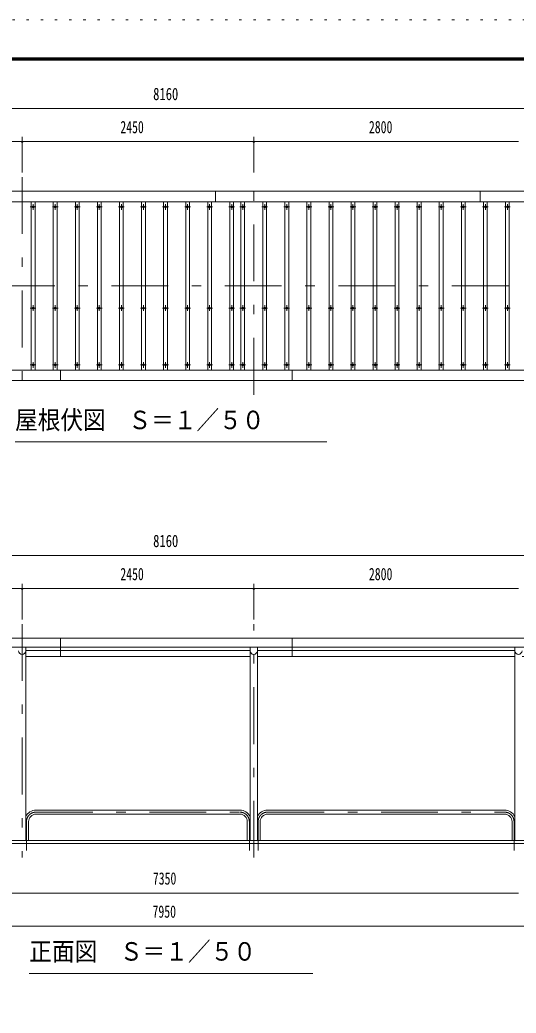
# Model space of a CAD drawing. Units: millimetres, scale not verified. Extents: x -22383 to 22384, y -10500 to 10500.
# Drawn here: x -1988 to 3262, y 0 to 10500 of the extents above; entities that cross this region are included whole.
import ezdxf
from ezdxf.enums import TextEntityAlignment as Align

# ---------------------------------------------------------------- set-up
doc = ezdxf.new("R2010")
doc.units = ezdxf.units.MM
doc.header["$LTSCALE"] = 50
doc.linetypes.add('USER3', pattern=[24, 12, -5, 2, -5])
doc.linetypes.add('USER4', pattern=[3, 0.5, -2.5])
for name, color, linetype, lineweight in [('0-2_1-0BOLD', 7, 'Continuous', 18), ('0-3_1-2CENTER', 3, 'USER3', 18), ('0-4_1-4THIN', 4, 'Continuous', 18), ('0-5_1-5DIM', 3, 'Continuous', 18), ('0-C_F-F', 5, 'Continuous', 18), ('0-D_F-E_J_ADD', 5, 'USER4', 18)]:
    doc.layers.add(name, color=color, linetype=linetype, lineweight=lineweight)
doc.styles.add('ＭＳ ゴシック', font='')
doc.styles.get('ＭＳ ゴシック').set_extended_font_data('MS Gothic')

msp = doc.modelspace()

# ---------------------------------------------------------------- linework, layer by layer
at = {"layer": '0-2_1-0BOLD'}
for p, q in [((81.36, 8687.67), (81.36, 8577.67)), ((2881.36, 8577.67), (2881.36, 8687.67)), ((-4468.64, 8577.67), (3691.35, 8577.67)), ((3691.35, 6797.67), (-4468.64, 6797.67)), ((-1558.64, 6797.67), (-1558.64, 6687.67)), ((891.35, 6687.67), (891.35, 6797.67)), ((-1558.64, 3768.55), (-1558.64, 3962.67)), ((891.36, 3962.67), (891.36, 3768.55)), ((3666.36, 3868.72), (-4443.65, 3868.72)), ((-1925.49, 1824.67), (-1925.49, 3868.72)), ((-1925.49, 3834.18), (448.21, 3834.18)), ((448.21, 3868.72), (448.21, 1824.67)), ((524.51, 1824.67), (524.51, 3868.72)), ((524.51, 3834.18), (3248.21, 3834.18)), ((3248.21, 3868.72), (3248.21, 1824.67)), ((448.21, 3768.55), (-1925.49, 3768.55)), ((3248.21, 3768.55), (524.51, 3768.55)), ((340, 2146.02), (-1817.3, 2146.02)), ((-1817.3, 2103.32), (340, 2103.32)), ((632.71, 2146.02), (3140.01, 2146.02)), ((3140.01, 2103.32), (632.71, 2103.32)), ((-1895.95, 2024.67), (-1895.95, 1824.67)), ((418.65, 1824.67), (418.65, 2024.67)), ((554.06, 2024.67), (554.06, 1824.67)), ((3218.66, 1824.67), (3218.66, 2024.67)), ((3886.36, 1794.67), (-4663.65, 1794.67))]:
    msp.add_line(p, q, dxfattribs=at)
msp.add_lwpolyline([(3691.35, 6687.67), (3691.35, 8687.67), (-4468.64, 8687.67), (-4468.64, 6687.67)], close=True, dxfattribs=at)
for points in [[(-4101.79, 3768.55), (-4468.64, 3768.55), (-4468.64, 3962.67), (3691.36, 3962.67), (3691.36, 3768.55), (3324.51, 3768.55)], [(-4363.64, 1794.67), (-4363.64, 1824.67), (3586.36, 1824.67), (3586.36, 1794.67)]]:
    msp.add_lwpolyline(points, dxfattribs=at)
for centre in [(-1846.98, 8522.67), (-1613.64, 8522.67), (-1380.31, 8522.67), (-1146.98, 8522.67), (-913.64, 8522.67), (-680.31, 8522.67), (-446.98, 8522.67), (-213.64, 8522.67), (19.69, 8522.67), (253.02, 8522.67), (369.69, 8522.67), (603.02, 8522.67), (836.36, 8522.67), (1069.69, 8522.67), (1303.02, 8522.67), (1536.36, 8522.67), (1769.69, 8522.67), (2003.02, 8522.67), (2236.36, 8522.67), (2469.69, 8522.67), (2703.02, 8522.67), (2936.36, 8522.67), (3169.69, 8522.67), (-1846.98, 7452.68), (-1613.64, 7452.68), (-1380.31, 7452.68), (-1146.98, 7452.68), (-913.64, 7452.68), (-680.31, 7452.68), (-446.98, 7452.68), (-213.64, 7452.68), (19.69, 7452.68), (253.02, 7452.68), (369.69, 7452.68), (603.02, 7452.68), (836.36, 7452.68), (1069.69, 7452.68), (1303.02, 7452.68), (1536.36, 7452.68), (1769.69, 7452.68), (2003.02, 7452.68), (2236.36, 7452.68), (2469.69, 7452.68), (2703.02, 7452.68), (2936.36, 7452.68), (3169.69, 7452.68), (-1846.98, 6852.68), (-1613.64, 6852.68), (-1380.31, 6852.68), (-1146.98, 6852.68), (-913.64, 6852.68), (-680.31, 6852.68), (-446.98, 6852.68), (-213.64, 6852.68), (19.69, 6852.68), (253.02, 6852.68), (369.69, 6852.68), (603.02, 6852.68), (836.36, 6852.68), (1069.69, 6852.68), (1303.02, 6852.68), (1536.36, 6852.68), (1769.69, 6852.68), (2003.02, 6852.68), (2236.36, 6852.68), (2469.69, 6852.68), (2703.02, 6852.68), (2936.36, 6852.68), (3169.69, 6852.68)]:
    msp.add_circle(centre, 10, dxfattribs=at)
for centre, radius, start, end in [((-1963.64, 3830.56), 38.15, 180, 0), ((486.36, 3830.56), 38.15, 180, 0), ((3286.36, 3830.56), 38.15, 180, 0), ((-1817.3, 2024.67), 121.35, 90, 153.07823), ((-1817.3, 2024.67), 78.65, 90, 180), ((340, 2024.67), 121.35, 26.91106, 90), ((340, 2024.67), 78.65, 0, 90), ((632.71, 2024.67), 121.35, 90, 153.08894), ((632.71, 2024.67), 78.65, 90, 180), ((3140.01, 2024.67), 121.35, 26.92177, 90), ((3140.01, 2024.67), 78.65, 0, 90)]:
    msp.add_arc(centre, radius, start, end, dxfattribs=at)
at = {"layer": '0-3_1-2CENTER'}
for p, q in [((-1963.64, 8837.68), (-1963.64, 6537.67)), ((486.36, 6537.67), (486.36, 8837.68)), ((-1816.98, 8522.67), (-1876.98, 8522.67)), ((-1846.98, 8552.68), (-1846.98, 8492.68)), ((-1583.65, 8522.67), (-1643.65, 8522.67)), ((-1613.64, 8492.68), (-1613.64, 8552.68)), ((-1350.31, 8522.67), (-1410.31, 8522.67)), ((-1380.31, 8552.68), (-1380.31, 8492.68)), ((-1116.98, 8522.67), (-1176.98, 8522.67)), ((-1146.98, 8492.68), (-1146.98, 8552.68)), ((-883.65, 8522.67), (-943.65, 8522.67)), ((-913.64, 8552.68), (-913.64, 8492.68)), ((-650.31, 8522.67), (-710.31, 8522.67)), ((-680.31, 8492.68), (-680.31, 8552.68)), ((-416.98, 8522.67), (-476.98, 8522.67)), ((-446.98, 8552.68), (-446.98, 8492.68)), ((-183.65, 8522.67), (-243.65, 8522.67)), ((-213.64, 8492.68), (-213.64, 8552.68)), ((49.69, 8522.67), (-10.31, 8522.67)), ((19.69, 8552.68), (19.69, 8492.68)), ((283.02, 8522.67), (223.02, 8522.67)), ((253.02, 8492.68), (253.02, 8552.68)), ((399.69, 8522.67), (339.69, 8522.67)), ((369.69, 8552.68), (369.69, 8492.68)), ((633.02, 8522.67), (573.02, 8522.67)), ((603.02, 8492.68), (603.02, 8552.68)), ((866.35, 8522.67), (806.36, 8522.67)), ((836.36, 8552.68), (836.36, 8492.68)), ((1099.69, 8522.67), (1039.69, 8522.67)), ((1069.69, 8492.68), (1069.69, 8552.68)), ((1333.02, 8522.67), (1273.02, 8522.67)), ((1303.02, 8552.68), (1303.02, 8492.68)), ((1566.35, 8522.67), (1506.36, 8522.67)), ((1536.36, 8492.68), (1536.36, 8552.68)), ((1799.69, 8522.67), (1739.69, 8522.67)), ((1769.69, 8552.68), (1769.69, 8492.68)), ((2033.02, 8522.67), (1973.02, 8522.67)), ((2003.02, 8492.68), (2003.02, 8552.68)), ((2266.35, 8522.67), (2206.36, 8522.67)), ((2236.36, 8552.68), (2236.36, 8492.68)), ((2499.69, 8522.67), (2439.69, 8522.67)), ((2469.69, 8492.68), (2469.69, 8552.68)), ((2733.02, 8522.67), (2673.02, 8522.67)), ((2703.02, 8552.68), (2703.02, 8492.68)), ((2966.35, 8522.67), (2906.36, 8522.67)), ((2936.36, 8492.68), (2936.36, 8552.68)), ((3199.69, 8522.67), (3139.69, 8522.67)), ((3169.69, 8552.68), (3169.69, 8492.68)), ((-4618.64, 7687.67), (3841.35, 7687.67)), ((-1846.98, 7422.67), (-1846.98, 7482.68)), ((-1613.64, 7482.68), (-1613.64, 7422.67)), ((-1380.31, 7422.67), (-1380.31, 7482.68)), ((-1146.98, 7482.68), (-1146.98, 7422.67)), ((-913.64, 7422.67), (-913.64, 7482.68)), ((-680.31, 7482.68), (-680.31, 7422.67)), ((-446.98, 7422.67), (-446.98, 7482.68)), ((-213.64, 7482.68), (-213.64, 7422.67)), ((19.69, 7422.67), (19.69, 7482.68)), ((253.02, 7482.68), (253.02, 7422.67)), ((369.69, 7422.67), (369.69, 7482.68)), ((603.02, 7482.68), (603.02, 7422.67)), ((836.36, 7422.67), (836.36, 7482.68)), ((1069.69, 7482.68), (1069.69, 7422.67)), ((1303.02, 7422.67), (1303.02, 7482.68)), ((1536.36, 7482.68), (1536.36, 7422.67)), ((1769.69, 7422.67), (1769.69, 7482.68)), ((2003.02, 7482.68), (2003.02, 7422.67)), ((2236.36, 7422.67), (2236.36, 7482.68)), ((2469.69, 7482.68), (2469.69, 7422.67)), ((2703.02, 7422.67), (2703.02, 7482.68)), ((2936.36, 7482.68), (2936.36, 7422.67)), ((3169.69, 7422.67), (3169.69, 7482.68)), ((-1816.98, 7452.68), (-1876.98, 7452.68)), ((-1583.65, 7452.68), (-1643.65, 7452.68)), ((-1350.31, 7452.68), (-1410.31, 7452.68)), ((-1116.98, 7452.68), (-1176.98, 7452.68)), ((-883.65, 7452.68), (-943.65, 7452.68)), ((-650.31, 7452.68), (-710.31, 7452.68)), ((-416.98, 7452.68), (-476.98, 7452.68)), ((-183.65, 7452.68), (-243.65, 7452.68)), ((49.69, 7452.68), (-10.31, 7452.68)), ((283.02, 7452.68), (223.02, 7452.68)), ((399.69, 7452.68), (339.69, 7452.68)), ((633.02, 7452.68), (573.02, 7452.68)), ((866.35, 7452.68), (806.36, 7452.68)), ((1099.69, 7452.68), (1039.69, 7452.68)), ((1333.02, 7452.68), (1273.02, 7452.68)), ((1566.35, 7452.68), (1506.36, 7452.68)), ((1799.69, 7452.68), (1739.69, 7452.68)), ((2033.02, 7452.68), (1973.02, 7452.68)), ((2266.35, 7452.68), (2206.36, 7452.68)), ((2499.69, 7452.68), (2439.69, 7452.68)), ((2733.02, 7452.68), (2673.02, 7452.68)), ((2966.35, 7452.68), (2906.36, 7452.68)), ((3199.69, 7452.68), (3139.69, 7452.68)), ((-1876.98, 6852.68), (-1816.98, 6852.68)), ((-1846.98, 6882.68), (-1846.98, 6822.68)), ((-1643.65, 6852.68), (-1583.65, 6852.68)), ((-1613.64, 6882.68), (-1613.64, 6822.68)), ((-1410.31, 6852.68), (-1350.31, 6852.68)), ((-1380.31, 6882.68), (-1380.31, 6822.68)), ((-1176.98, 6852.68), (-1116.98, 6852.68)), ((-1146.98, 6882.68), (-1146.98, 6822.68)), ((-943.65, 6852.68), (-883.65, 6852.68)), ((-913.64, 6882.68), (-913.64, 6822.68)), ((-710.31, 6852.68), (-650.31, 6852.68)), ((-680.31, 6882.68), (-680.31, 6822.68)), ((-476.98, 6852.68), (-416.98, 6852.68)), ((-446.98, 6882.68), (-446.98, 6822.68)), ((-243.65, 6852.68), (-183.65, 6852.68)), ((-213.64, 6882.68), (-213.64, 6822.68)), ((-10.31, 6852.68), (49.69, 6852.68)), ((19.69, 6882.68), (19.69, 6822.68)), ((223.02, 6852.68), (283.02, 6852.68)), ((253.02, 6822.68), (253.02, 6882.68)), ((339.69, 6852.68), (399.69, 6852.68)), ((369.69, 6882.68), (369.69, 6822.68)), ((573.02, 6852.68), (633.02, 6852.68)), ((603.02, 6882.68), (603.02, 6822.68)), ((806.36, 6852.68), (866.35, 6852.68)), ((836.36, 6882.68), (836.36, 6822.68)), ((1039.69, 6852.68), (1099.69, 6852.68)), ((1069.69, 6882.68), (1069.69, 6822.68)), ((1273.02, 6852.68), (1333.02, 6852.68)), ((1303.02, 6882.68), (1303.02, 6822.68)), ((1506.36, 6852.68), (1566.35, 6852.68)), ((1536.36, 6882.68), (1536.36, 6822.68)), ((1739.69, 6852.68), (1799.69, 6852.68)), ((1769.69, 6882.68), (1769.69, 6822.68)), ((1973.02, 6852.68), (2033.02, 6852.68)), ((2003.02, 6882.68), (2003.02, 6822.68)), ((2206.36, 6852.68), (2266.35, 6852.68)), ((2236.36, 6882.68), (2236.36, 6822.68)), ((2439.69, 6852.68), (2499.69, 6852.68)), ((2469.69, 6882.68), (2469.69, 6822.68)), ((2673.02, 6852.68), (2733.02, 6852.68)), ((2703.02, 6882.68), (2703.02, 6822.68)), ((2906.36, 6852.68), (2966.35, 6852.68)), ((2936.36, 6882.68), (2936.36, 6822.68)), ((3139.69, 6852.68), (3199.69, 6852.68)), ((3169.69, 6882.68), (3169.69, 6822.68)), ((-1963.64, 4112.67), (-1963.64, 1644.67)), ((486.36, 1644.67), (486.36, 4112.67)), ((-1817.3, 2124.67), (340, 2124.67)), ((632.71, 2124.67), (3140.01, 2124.67)), ((-1917.3, 1719.67), (-1917.3, 2024.67)), ((440, 2024.67), (440, 1719.67)), ((532.71, 1719.67), (532.71, 2024.67)), ((3240.01, 2024.67), (3240.01, 1719.67))]:
    msp.add_line(p, q, dxfattribs=at)
for centre, start, end in [((-1817.3, 2024.67), 90, 180), ((340, 2024.67), 0, 90), ((632.71, 2024.67), 90, 180), ((3140.01, 2024.67), 0, 90)]:
    msp.add_arc(centre, 100, start, end, dxfattribs=at)
at = {"layer": '0-4_1-4THIN'}
for p, q in [((-1866.98, 8577.68), (-1866.98, 6797.68)), ((-1826.98, 6797.68), (-1826.98, 8577.68)), ((-1633.65, 8577.68), (-1633.65, 6797.68)), ((-1593.65, 6797.68), (-1593.65, 8577.68)), ((-1400.31, 8577.68), (-1400.31, 6797.68)), ((-1360.31, 6797.68), (-1360.31, 8577.68)), ((-1166.98, 8577.68), (-1166.98, 6797.68)), ((-1126.98, 6797.68), (-1126.98, 8577.68)), ((-933.65, 8577.68), (-933.65, 6797.68)), ((-893.65, 6797.68), (-893.65, 8577.68)), ((-700.31, 8577.68), (-700.31, 6797.68)), ((-660.31, 6797.68), (-660.31, 8577.68)), ((-466.98, 8577.68), (-466.98, 6797.68)), ((-426.98, 6797.68), (-426.98, 8577.68)), ((-233.65, 8577.68), (-233.65, 6797.68)), ((-193.65, 6797.68), (-193.65, 8577.68)), ((-0.31, 8577.68), (-0.31, 6797.68)), ((39.69, 6797.68), (39.69, 8577.68)), ((233.02, 8577.68), (233.02, 6797.68)), ((273.02, 6797.68), (273.02, 8577.68)), ((349.68, 8577.68), (349.68, 6797.68)), ((389.69, 6797.68), (389.69, 8577.68)), ((583.02, 8577.68), (583.02, 6797.68)), ((623.02, 6797.68), (623.02, 8577.68)), ((816.35, 8577.68), (816.35, 6797.68)), ((856.35, 6797.68), (856.35, 8577.68)), ((1049.68, 8577.68), (1049.68, 6797.68)), ((1089.69, 6797.68), (1089.69, 8577.68)), ((1283.02, 8577.68), (1283.02, 6797.68)), ((1323.02, 6797.68), (1323.02, 8577.68)), ((1516.35, 8577.68), (1516.35, 6797.68)), ((1556.35, 6797.68), (1556.35, 8577.68)), ((1749.68, 8577.68), (1749.68, 6797.68)), ((1789.69, 6797.68), (1789.69, 8577.68)), ((1983.02, 8577.68), (1983.02, 6797.68)), ((2023.02, 6797.68), (2023.02, 8577.68)), ((2216.35, 8577.68), (2216.35, 6797.68)), ((2256.35, 6797.68), (2256.35, 8577.68)), ((2449.68, 8577.68), (2449.68, 6797.68)), ((2489.69, 6797.68), (2489.69, 8577.68)), ((2683.02, 8577.68), (2683.02, 6797.68)), ((2723.02, 6797.68), (2723.02, 8577.68)), ((2916.35, 8577.68), (2916.35, 6797.68)), ((2956.35, 6797.68), (2956.35, 8577.68)), ((3149.68, 8577.68), (3149.68, 6797.68)), ((3189.69, 6797.68), (3189.69, 8577.68))]:
    msp.add_line(p, q, dxfattribs=at)
at = {"layer": '0-5_1-5DIM'}
for p, q in [((-4468.64, 9562.67), (3691.36, 9562.67)), ((-1963.64, 9262.68), (-1963.64, 8887.68)), ((486.36, 8887.68), (486.36, 9262.68)), ((-4063.64, 9212.68), (-1963.64, 9212.68)), ((-1953.64, 9212.68), (-1973.64, 9212.68)), ((-1963.64, 9212.68), (486.36, 9212.68)), ((496.36, 9212.68), (476.36, 9212.68)), ((486.36, 9212.68), (3286.36, 9212.68)), ((-2038.64, 6037.67), (1261.36, 6037.67)), ((-4468.64, 4837.67), (3691.36, 4837.67)), ((-1963.64, 4537.67), (-1963.64, 4162.67)), ((486.36, 4162.67), (486.36, 4537.67)), ((-4063.64, 4487.67), (-1963.64, 4487.67)), ((-1953.64, 4487.67), (-1973.64, 4487.67)), ((-1963.64, 4487.67), (486.36, 4487.67)), ((496.36, 4487.67), (476.36, 4487.67)), ((486.36, 4487.67), (3286.36, 4487.67)), ((-4063.64, 1269.67), (3286.36, 1269.67)), ((3586.36, 919.67), (-4363.64, 919.67)), ((-1888.64, 419.67), (1111.36, 419.67))]:
    msp.add_line(p, q, dxfattribs=at)
for centre in [(-1963.64, 9212.68), (486.36, 9212.68), (-1963.64, 4487.67), (486.36, 4487.67)]:
    msp.add_arc(centre, 10, 180, 0, dxfattribs=at)
at = {"layer": '0-C_F-F'}
for points in [[(21883.7, -10000), (-6816.3, -10000), (-6816.3, 10100), (21883.7, 10100)], [(21881.2, -9997.5), (-6813.8, -9997.5), (-6813.8, 10097.5), (21881.2, 10097.5)], [(21878.7, -9995), (21878.7, 10095), (-6811.3, 10095), (-6811.3, -9995)], [(21876.2, -9992.5), (-6808.8, -9992.5), (-6808.8, 10092.5), (21876.2, 10092.5)], [(21873.7, -9990), (21873.7, 10090), (-6806.3, 10090), (-6806.3, -9990)], [(21871.2, -9987.5), (-6803.8, -9987.5), (-6803.8, 10087.5), (21871.2, 10087.5)], [(21868.7, -9985), (21868.7, 10085), (-6801.3, 10085), (-6801.3, -9985)], [(21866.2, -9982.5), (-6798.8, -9982.5), (-6798.8, 10082.5), (21866.2, 10082.5)], [(21863.7, -9980), (-6796.3, -9980), (-6796.3, 10080), (21863.7, 10080)], [(21861.2, -9977.5), (-6793.8, -9977.5), (-6793.8, 10077.5), (21861.2, 10077.5)], [(21858.7, -9975), (21858.7, 10075), (-6791.3, 10075), (-6791.3, -9975)]]:
    msp.add_lwpolyline(points, close=True, dxfattribs=at)
at = {"layer": '0-D_F-E_J_ADD'}
msp.add_lwpolyline([(22383.7, -10500), (-7316.3, -10500), (-7316.3, 10500), (22383.7, 10500)], close=True, dxfattribs=at)

# ---------------------------------------------------------------- texts
at = {"layer": '0-5_1-5DIM', "color": 7, "style": 'ＭＳ ゴシック'}
for s, height, width, p in [('8160', 130.2, 0.75, (-577.58, 9612.67)), ('2450', 130.2, 0.7, (-924.65, 9262.68)), ('2800', 130.2, 0.7, (1705.09, 9262.68)), ('屋根伏図\u3000Ｓ＝１／５０', 195.4, 0.9, (-2038.64, 6114.32)), ('8160', 130.2, 0.75, (-577.58, 4887.67)), ('2450', 130.2, 0.7, (-924.65, 4537.67)), ('2800', 130.2, 0.7, (1705.09, 4537.67)), ('7350', 130.2, 0.7, (-580.56, 1319.67)), ('7950', 130.2, 0.7, (-583.98, 969.67)), ('正面図\u3000Ｓ＝１／５０', 195.4, 0.9, (-1888.64, 496.31))]:
    msp.add_text(s, height=height, dxfattribs=dict(at, width=width)).set_placement(p, align=Align.BOTTOM_LEFT)

doc.saveas('drawing.dxf')
